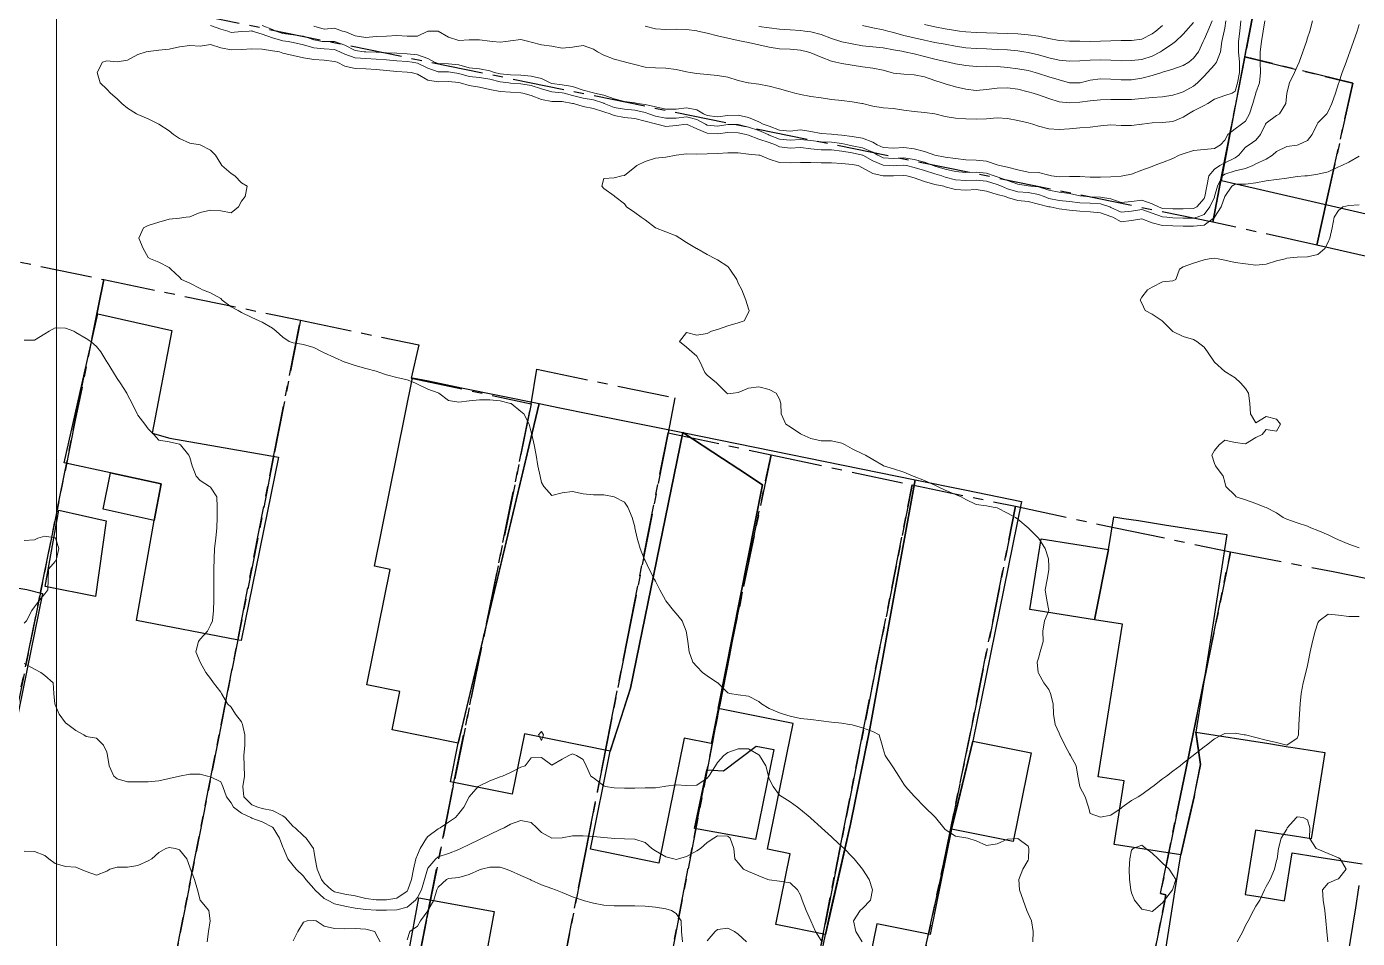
# Model space of a CAD drawing. Header units: centimetres. Extents: x 0 to 642158, y -847 to 649707.
# Drawn here: x 616965.4 to 617029.7, y 621617.9 to 621662 of the extents above; entities that cross this region are included whole.
import ezdxf

# ---------------------------------------------------------------- set-up
doc = ezdxf.new("R2010")
doc.units = ezdxf.units.CM
doc.header["$MEASUREMENT"] = 0
doc.linetypes.add('CENTERX2', pattern=[4, 2.5, -0.5, 0.5, -0.5])
doc.layers.add('MEV_grille', color=254, linetype='Continuous', lineweight=9)
doc.layers.add('WAL_topographie 0.5', color=253, linetype='Continuous', lineweight=20)
doc.layers.add('SPW_batiments', color=7, linetype='Continuous')
doc.layers.add('SPW_parcellaire cadastral', color=7, linetype='CENTERX2', lineweight=25, true_color=0xff0542)

# ---------------------------------------------------------------- blocks, each defined once
blk = doc.blocks.new('*U112')
at = {"layer": 'MEV_grille', "transparency": 33554687}
blk.add_lwpolyline([(0, 1825.476), (0, -1825.476)], dxfattribs=at)
blk = doc.blocks.new('*U113')
at = {"layer": 'MEV_grille', "color": 0, "linetype": 'ByBlock', "lineweight": -2, "transparency": 16777216}
blk.add_blockref('*U112', (1600, 0), dxfattribs=at)

msp = doc.modelspace()

# ---------------------------------------------------------------- linework, layer by layer
at = {"layer": 'SPW_batiments'}
for points in [[(617051.729, 621664.291), (617050.746, 621660.341), (617058.925, 621658.649), (617058.933, 621658.465), (617058.932, 621658.277), (617058.897, 621654.809), (617054.279, 621655.776), (617049.746, 621656.724), (617048.064, 621648.058), (617044.863, 621651.124), (617043.497, 621651.541), (617043.18, 621649.891), (617023.78, 621654.355), (617023.097, 621654.521), (617023.779, 621658.12), (617026.411, 621671.888)], [(616972.381, 621647.282), (616971.432, 621642.315), (616972.29, 621642.082), (616977.532, 621641.166), (616975.733, 621632.3), (616975.518, 621632.341), (616970.675, 621633.274), (616971.54, 621638.101), (616971.875, 621639.88), (616969.416, 621640.405), (616967.182, 621640.882), (616968.814, 621648.082), (616972.381, 621647.282)], [(616982.932, 621635.737), (616982.172, 621635.892), (616984.02, 621644.997), (616984.781, 621644.843), (616986.383, 621644.518), (616990.132, 621643.757), (616988.12, 621635.308), (616987.979, 621634.713), (616986.661, 621629.178), (616986.223, 621627.339), (616983.028, 621627.987), (616983.404, 621629.839), (616981.801, 621630.165), (616982.932, 621635.737)], [(616993.569, 621626.956), (616989.425, 621627.797), (616988.831, 621624.872), (616985.845, 621625.478), (616986.223, 621627.339), (616986.475, 621628.396), (616990.132, 621643.757), (616991.138, 621643.552), (616992.564, 621643.263), (616997.065, 621642.349), (616994.544, 621629.997), (616993.569, 621626.956)], [(617000.927, 621639.824), (616998.782, 621629.024), (616998.437, 621627.321), (616997.143, 621627.584), (616995.918, 621621.548), (616992.608, 621622.22), (616993.569, 621626.956), (616993.852, 621627.839), (616993.976, 621628.227), (616994.544, 621629.997), (616997.065, 621642.349), (616998.982, 621641.096), (616999.78, 621640.574), (617000.927, 621639.824)], [(617000.927, 621639.824), (616999.78, 621640.574), (616998.982, 621641.096), (616997.065, 621642.349), (617008.294, 621640.07), (617006.112, 621628.042), (617006.013, 621627.557), (617005.168, 621623.428), (617004.73, 621621.5), (617003.958, 621618.101), (617001.564, 621618.587), (617002.257, 621622.002), (617001.167, 621622.224), (617002.399, 621628.29), (616998.782, 621629.024), (617000.927, 621639.824)], [(616971.875, 621639.88), (616971.54, 621638.101), (616969.065, 621638.649), (616969.416, 621640.405), (616971.875, 621639.88)], [(617010.37, 621624.492), (617010.055, 621623.194), (617009.02, 621618.094), (617006.44, 621618.618), (617005.589, 621614.424), (617003.306, 621614.887), (617003.958, 621618.101), (617004.18, 621619.077), (617005.168, 621623.428), (617006.112, 621628.042), (617008.294, 621640.07), (617010.695, 621639.583), (617013.438, 621639.026), (617011.086, 621627.439), (617010.37, 621624.492)], [(616969.215, 621638.082), (616968.7, 621634.432), (616966.266, 621634.915), (616966.932, 621638.599), (616969.215, 621638.082)], [(617021.126, 621621.948), (617017.916, 621622.453), (617018.399, 621625.521), (617017.144, 621625.719), (617018.305, 621633.096), (617016.964, 621633.307), (617017.64, 621636.695), (617017.89, 621638.283), (617018.382, 621638.205), (617019.092, 621638.094), (617020.347, 621637.896), (617023.359, 621637.422), (617022.573, 621632.424), (617021.857, 621627.875), (617021.918, 621627.435), (617022.073, 621626.315), (617021.814, 621624.984), (617021.768, 621624.745), (617021.126, 621621.948)], [(617013.841, 621633.799), (617014.377, 621637.209), (617017.64, 621636.695), (617016.964, 621633.307), (617013.841, 621633.799)], [(616965.383, 621634.765), (616966.133, 621634.582), (616964.617, 621627.132), (616961.417, 621627.631), (616962.733, 621633.931), (616964.233, 621633.765), (616964.416, 621634.931), (616965.383, 621634.765)], [(617011.086, 621627.439), (617013.902, 621626.868), (617013.034, 621622.589), (617010.055, 621623.194), (617011.086, 621627.439)], [(617020.325, 621616.866), (617020.906, 621620.556), (617021.126, 621621.948), (617021.335, 621622.859), (617021.516, 621623.648), (617021.768, 621624.745), (617022.073, 621626.315), (617021.857, 621627.875), (617025.387, 621627.319), (617026.316, 621627.173), (617026.443, 621627.153), (617027.286, 621627.02), (617028.089, 621626.894), (617027.432, 621622.716), (617026.629, 621622.843), (617025.658, 621622.996), (617024.73, 621623.142), (617024.604, 621622.344), (617024.24, 621620.031), (617025.168, 621619.885), (617026.139, 621619.732), (617026.503, 621622.045), (617027.306, 621621.919), (617027.704, 621621.856), (617029.898, 621621.511)], [(617001.466, 621627.036), (617000.584, 621622.686), (616997.636, 621623.218), (616998.228, 621626.054), (616999.034, 621626.003), (617000.616, 621627.203), (617001.466, 621627.036)], [(617029.733, 621620.466), (617029.545, 621619.267), (617029.534, 621619.198)], [(616984.316, 621619.874), (616987.957, 621619.202), (616986.958, 621613.791), (616983.317, 621614.463), (616984.316, 621619.874)], [(617029.534, 621619.198), (617029.205, 621617.108)]]:
    msp.add_lwpolyline(points, dxfattribs=at)
at = {"layer": 'SPW_parcellaire cadastral'}
for points in [[(617026.55, 621695.517), (617027.04, 621693.245), (617027.56, 621690.821), (617028.977, 621680.686), (617026.486, 621672.168), (617025.539, 621667.29), (617024.22, 621660.497), (617023.1, 621654.723), (617022.671, 621652.516), (616942.551, 621668.867), (616865.054, 621684.753), (616865.536, 621687.229), (616848.273, 621706.653), (616845.324, 621709.799), (616838.782, 621716.903), (616836.133, 621714.753), (616828.226, 621727.97), (616809.227, 621732.234)], [(617027.697, 621651.409), (617028.185, 621653.598), (617029.444, 621659.24), (617024.22, 621660.497), (617025.539, 621667.29), (617026.486, 621672.168), (617033.189, 621673.081), (617034.638, 621665.544), (617036.55, 621665.892), (617036.584, 621663.16), (617034.377, 621652.206), (617033.931, 621649.991), (617027.697, 621651.409)], [(617027.697, 621651.409), (617022.671, 621652.516), (617023.1, 621654.723), (617024.22, 621660.497), (617029.444, 621659.24), (617028.185, 621653.598), (617027.697, 621651.409)], [(616948.521, 621601.61), (616953.44, 621627.153), (616955.082, 621635.682), (616957.979, 621650.726), (616958.225, 621652.006), (616969.099, 621649.744), (616968.84, 621648.466), (616967.723, 621642.945), (616966.039, 621634.62), (616964.52, 621627.116), (616958.93, 621599.489), (616948.521, 621601.61)], [(616941.396, 621603.054), (616942.547, 621602.821), (616941.59, 621598.423), (616959.915, 621594.697), (616960.872, 621599.094), (616958.93, 621599.489), (616964.52, 621627.116), (616966.039, 621634.62), (616967.723, 621642.945), (616968.84, 621648.466), (616969.099, 621649.744), (616978.598, 621647.774), (616977.304, 621641.176), (616974.814, 621628.477), (616961.682, 621561.505), (616934.855, 621567.822), (616941.396, 621603.054)], [(616965.501, 621523.284), (616957.161, 621536.964), (616961.682, 621561.505), (616974.814, 621628.477), (616977.304, 621641.176), (616978.598, 621647.774), (616984.319, 621646.588), (616983.954, 621644.979), (616989.751, 621643.744), (616985.983, 621625.275), (616984.688, 621618.807), (616983.473, 621612.675), (616965.501, 621523.284)], [(616971.233, 621514.366), (616965.501, 621523.284), (616983.473, 621612.675), (616984.688, 621618.807), (616985.983, 621625.275), (616989.751, 621643.744), (616990.013, 621645.407), (616996.692, 621644.023), (616996.359, 621642.335), (616994.418, 621632.486), (616993.417, 621627.411), (616992.364, 621622.065), (616971.233, 621514.366)], [(616975.304, 621510.352), (616974.374, 621509.591), (616971.233, 621514.366), (616992.364, 621622.065), (616993.417, 621627.411), (616994.418, 621632.486), (616996.359, 621642.335), (617001.334, 621641.276), (616999.443, 621632.184), (616999.321, 621631.576), (616990.02, 621583.505), (616975.304, 621510.352)], [(617001.334, 621641.276), (617008.157, 621639.821), (617006.385, 621630.913), (617005.61, 621627.018), (617005.452, 621626.221), (617004.655, 621622.216), (617004.424, 621621.056), (616996.893, 621582.081), (616990.02, 621583.505), (616999.321, 621631.576), (616999.443, 621632.184), (617001.334, 621641.276)], [(617013.151, 621638.787), (617011.26, 621629.304), (617009.661, 621621.488), (617008.721, 621617.083), (617003.411, 621588.822), (616989.386, 621518.755), (616983.527, 621516.007), (616996.893, 621582.081), (617004.424, 621621.056), (617004.655, 621622.216), (617005.452, 621626.221), (617005.61, 621627.018), (617006.385, 621630.913), (617008.157, 621639.821), (617013.151, 621638.787)], [(617013.151, 621638.787), (617017.886, 621637.767), (617023.529, 621636.589), (617021.82, 621628.253), (617021.741, 621627.867), (617021.368, 621626.049), (617021.113, 621624.813), (617020.906, 621623.797), (617020.145, 621620.081), (617020.409, 621620.015), (617020.334, 621619.637), (617014.017, 621587.777), (617003.411, 621588.822), (617008.721, 621617.083), (617009.661, 621621.488), (617011.26, 621629.304), (617013.151, 621638.787)], [(616989.386, 621518.755), (617003.411, 621588.822), (617014.017, 621587.777), (617020.334, 621619.637), (617020.409, 621620.015), (617020.145, 621620.081), (617020.906, 621623.797), (617021.113, 621624.813), (617021.368, 621626.049), (617021.741, 621627.867), (617021.82, 621628.253), (617023.529, 621636.589), (617028.482, 621635.639), (617073.532, 621626.364), (617068.777, 621589.714), (617061.65, 621561.203), (617059.513, 621541.743), (617051.624, 621539.157), (616989.386, 621518.755)]]:
    msp.add_lwpolyline(points, dxfattribs=at)
at = {"layer": 'WAL_topographie 0.5'}
for points in [[(617029.75, 621662.071), (617029.648, 621661.75), (617029.477, 621661.25), (617029.295, 621660.75), (617029.25, 621660.625), (617029.114, 621660.25), (617028.932, 621659.75), (617028.761, 621659.25), (617028.75, 621659.214), (617028.602, 621658.75), (617028.428, 621658.25), (617028.25, 621657.858), (617028.179, 621657.75), (617027.75, 621657.31), (617027.713, 621657.25), (617027.473, 621656.75), (617027.25, 621656.465), (617026.791, 621656.25), (617026.75, 621656.238), (617026.25, 621656.168), (617025.75, 621655.931), (617025.554, 621655.75), (617025.25, 621655.559), (617024.75, 621655.33), (617024.615, 621655.25), (617024.25, 621655.105), (617023.75, 621654.995), (617023.25, 621654.834), (617023.145, 621654.75), (617022.907, 621654.25), (617022.763, 621653.75), (617022.75, 621653.725), (617022.528, 621653.25), (617022.25, 621652.886), (617021.922, 621652.75), (617021.75, 621652.703), (617021.25, 621652.715), (617020.75, 621652.724), (617020.457, 621652.75), (617020.25, 621652.77), (617019.75, 621652.943), (617019.25, 621653.125), (617018.75, 621653.051), (617018.25, 621653.001), (617017.75, 621653.227), (617017.696, 621653.25), (617017.25, 621653.396), (617016.75, 621653.426), (617016.25, 621653.457), (617015.75, 621653.518), (617015.25, 621653.562), (617014.75, 621653.652), (617014.521, 621653.75), (617014.25, 621653.856), (617013.75, 621653.942), (617013.25, 621653.989), (617012.75, 621654.125), (617012.469, 621654.25), (617012.25, 621654.341), (617011.75, 621654.498), (617011.25, 621654.55), (617010.75, 621654.524), (617010.25, 621654.555), (617009.75, 621654.688), (617009.589, 621654.75), (617009.25, 621654.857), (617008.75, 621655.011), (617008.25, 621655.16), (617007.878, 621655.25), (617007.75, 621655.275), (617007.382, 621655.25), (617007.25, 621655.238), (617007.037, 621655.25), (617006.75, 621655.262), (617006.25, 621655.475), (617005.765, 621655.75), (617005.75, 621655.757), (617005.25, 621655.865), (617004.75, 621655.943), (617004.25, 621656.003), (617003.75, 621656.013), (617003.25, 621656.065), (617002.75, 621656.122), (617002.25, 621656.085), (617001.75, 621656.156), (617001.556, 621656.25), (617001.25, 621656.359), (617000.75, 621656.534), (617000.25, 621656.715), (617000.139, 621656.75), (616999.75, 621656.833), (616999.25, 621656.848), (616998.75, 621656.79), (616998.25, 621656.82), (616997.75, 621657.03), (616997.25, 621657.246), (616996.75, 621657.184), (616996.25, 621657.143), (616995.823, 621657.25), (616995.75, 621657.262), (616995.25, 621657.397), (616994.75, 621657.523), (616994.25, 621657.577), (616993.75, 621657.662), (616993.568, 621657.75), (616993.25, 621657.849), (616992.75, 621658.012), (616992.25, 621658.098), (616991.785, 621658.25), (616991.75, 621658.257), (616991.25, 621658.345), (616990.75, 621658.351), (616990.25, 621658.439), (616989.75, 621658.64), (616989.34, 621658.75), (616989.25, 621658.762), (616988.75, 621658.794), (616988.25, 621658.833), (616987.75, 621658.926), (616987.25, 621659.042), (616986.75, 621659.116), (616986.308, 621659.25), (616986.25, 621659.259), (616985.75, 621659.307), (616985.25, 621659.299), (616984.75, 621659.385), (616984.25, 621659.661), (616983.94, 621659.75), (616983.75, 621659.771), (616983.25, 621659.794), (616982.75, 621659.839), (616982.25, 621659.892), (616981.75, 621659.922), (616981.25, 621659.941), (616980.75, 621660.054), (616980.366, 621660.25), (616980.25, 621660.282), (616979.75, 621660.336), (616979.25, 621660.368), (616978.75, 621660.451), (616978.25, 621660.574), (616977.75, 621660.688), (616977.592, 621660.75), (616977.25, 621660.792), (616976.75, 621660.87), (616976.25, 621660.895), (616975.75, 621660.856), (616975.25, 621660.839), (616974.75, 621660.935), (616974.25, 621661.101), (616973.75, 621661.016), (616973.25, 621661.06), (616972.75, 621660.988), (616972.25, 621660.875), (616971.75, 621660.83), (616971.25, 621660.77), (616971.139, 621660.75), (616970.75, 621660.615), (616970.25, 621660.341), (616969.75, 621660.267), (616969.25, 621660.318), (616969.041, 621660.25), (616968.776, 621659.75), (616968.917, 621659.25), (616969.25, 621658.946), (616969.43, 621658.75), (616969.75, 621658.474), (616969.974, 621658.25), (616970.25, 621658.022), (616970.682, 621657.75), (616970.75, 621657.72), (616971.25, 621657.505), (616971.75, 621657.25), (616971.75, 621657.25), (616972.25, 621656.927), (616972.47, 621656.75), (616972.75, 621656.566), (616973.25, 621656.34), (616973.75, 621656.25), (616973.75, 621656.25), (616974.25, 621656), (616974.492, 621655.75), (616974.75, 621655.329), (616974.794, 621655.25), (616975.25, 621654.872), (616975.422, 621654.75), (616975.75, 621654.411), (616976.031, 621654.25), (616975.932, 621653.75), (616975.75, 621653.528), (616975.603, 621653.25), (616975.25, 621652.964), (616974.75, 621653.066), (616974.25, 621653.092), (616973.75, 621652.984), (616973.25, 621652.781), (616973.083, 621652.75), (616972.75, 621652.709), (616972.25, 621652.657), (616971.75, 621652.517), (616971.25, 621652.353), (616971.015, 621652.25), (616970.792, 621651.75), (616971.009, 621651.25), (616971.25, 621650.813), (616971.35, 621650.75), (616971.75, 621650.59), (616972.25, 621650.333), (616972.338, 621650.25), (616972.75, 621649.861), (616972.85, 621649.75), (616973.25, 621649.564), (616973.75, 621649.313), (616973.875, 621649.25), (616974.25, 621649.109), (616974.75, 621648.821), (616974.823, 621648.75), (616975.25, 621648.42), (616975.596, 621648.25), (616975.75, 621648.155), (616976.25, 621647.909), (616976.6, 621647.75), (616976.75, 621647.685), (616977.25, 621647.401), (616977.428, 621647.25), (616977.75, 621646.954), (616978.062, 621646.75), (616978.25, 621646.679), (616978.75, 621646.609), (616979.25, 621646.464), (616979.652, 621646.25), (616979.75, 621646.203), (616980.25, 621645.979), (616980.75, 621645.757), (616980.765, 621645.75), (616981.25, 621645.593), (616981.75, 621645.453), (616982.25, 621645.312), (616982.431, 621645.25), (616982.75, 621645.145), (616983.25, 621645.007), (616983.75, 621644.89), (616984.132, 621644.75), (616984.25, 621644.688), (616984.75, 621644.442), (616985.25, 621644.264), (616985.292, 621644.25), (616985.75, 621643.895), (616986.25, 621643.818), (616986.75, 621643.887), (616987.25, 621643.933), (616987.75, 621643.932), (616988.25, 621643.884), (616988.75, 621643.761), (616988.773, 621643.75), (616989.25, 621643.361), (616989.386, 621643.25), (616989.643, 621642.75), (616989.75, 621642.375), (616989.783, 621642.25), (616989.893, 621641.75), (616989.981, 621641.25), (616990.071, 621640.75), (616990.175, 621640.25), (616990.25, 621639.938), (616990.35, 621639.75), (616990.75, 621639.306), (616991.25, 621639.442), (616991.75, 621639.5), (616992.25, 621639.393), (616992.75, 621639.345), (616993.25, 621639.337), (616993.75, 621639.25), (616993.75, 621639.25), (616994.25, 621638.988), (616994.417, 621638.75), (616994.625, 621638.25), (616994.75, 621637.8), (616994.76, 621637.75), (616994.865, 621637.25), (616995.006, 621636.75), (616995.21, 621636.25), (616995.25, 621636.167), (616995.453, 621635.75), (616995.707, 621635.25), (616995.75, 621635.167), (616995.958, 621634.75), (616996.235, 621634.25), (616996.25, 621634.222), (616996.619, 621633.75), (616996.75, 621633.607), (616997.038, 621633.25), (616997.235, 621632.75), (616997.25, 621632.667), (616997.31, 621632.25), (616997.378, 621631.75), (616997.55, 621631.25), (616997.75, 621631.041), (616998.028, 621630.75), (616998.25, 621630.589), (616998.75, 621630.258), (616998.764, 621630.25), (616999.25, 621629.777), (616999.341, 621629.75), (616999.75, 621629.674), (617000.25, 621629.62), (617000.75, 621629.355), (617000.876, 621629.25), (617001.25, 621629.016), (617001.75, 621628.81), (617001.934, 621628.75), (617002.25, 621628.646), (617002.75, 621628.53), (617003.25, 621628.479), (617003.75, 621628.421), (617004.25, 621628.364), (617004.75, 621628.304), (617005.125, 621628.25), (617005.25, 621628.224), (617005.75, 621628.091), (617006.25, 621627.905), (617006.564, 621627.75), (617006.702, 621627.25), (617006.75, 621627.068), (617006.845, 621626.75), (617007.182, 621626.25), (617007.25, 621626.15), (617007.5, 621625.75), (617007.75, 621625.365), (617007.829, 621625.25), (617008.25, 621624.779), (617008.274, 621624.75), (617008.75, 621624.263), (617008.761, 621624.25), (617009.25, 621623.781), (617009.278, 621623.75), (617009.688, 621623.25), (617009.75, 621623.179), (617010.25, 621622.845), (617010.75, 621622.768), (617010.837, 621622.75), (617011.25, 621622.618), (617011.75, 621622.406), (617012.25, 621622.483), (617012.75, 621622.706), (617013.25, 621622.73), (617013.75, 621622.368), (617013.794, 621622.25), (617013.764, 621621.75), (617013.75, 621621.696), (617013.5, 621621.25), (617013.308, 621620.75), (617013.338, 621620.25), (617013.513, 621619.75), (617013.698, 621619.25), (617013.75, 621619.119), (617013.92, 621618.75), (617014, 621618.25), (617013.987, 621617.75)], [(617027.499, 621662.25), (617027.36, 621661.75), (617027.25, 621661.417), (617027.196, 621661.25), (617027.023, 621660.75), (617026.839, 621660.25), (617026.75, 621660.035), (617026.621, 621659.75), (617026.379, 621659.25), (617026.25, 621658.75), (617026.25, 621658.75), (617026.201, 621658.25), (617025.898, 621657.75), (617025.75, 621657.669), (617025.25, 621657.3), (617025.224, 621657.25), (617024.971, 621656.75), (617024.75, 621656.482), (617024.428, 621656.25), (617024.25, 621656.133), (617023.926, 621655.75), (617023.75, 621655.629), (617023.25, 621655.376), (617023.013, 621655.25), (617022.75, 621655.07), (617022.481, 621654.75), (617022.394, 621654.25), (617022.292, 621653.75), (617022.25, 621653.655), (617021.902, 621653.25), (617021.75, 621653.171), (617021.25, 621653.159), (617020.75, 621653.155), (617020.25, 621653.182), (617020.044, 621653.25), (617019.75, 621653.405), (617019.25, 621653.575), (617018.75, 621653.513), (617018.25, 621653.46), (617017.75, 621653.636), (617017.25, 621653.725), (617016.75, 621653.738), (617016.587, 621653.75), (617016.25, 621653.795), (617015.75, 621653.906), (617015.25, 621653.96), (617014.75, 621654.065), (617014.25, 621654.217), (617013.884, 621654.25), (617013.75, 621654.268), (617013.25, 621654.346), (617012.75, 621654.527), (617012.25, 621654.708), (617012.114, 621654.75), (617011.75, 621654.885), (617011.25, 621654.936), (617010.75, 621654.909), (617010.25, 621654.96), (617009.75, 621655.084), (617009.25, 621655.224), (617009.171, 621655.25), (617008.75, 621655.407), (617008.25, 621655.545), (617007.75, 621655.63), (617007.25, 621655.592), (617006.75, 621655.619), (617006.488, 621655.75), (617006.25, 621655.891), (617005.75, 621656.11), (617005.25, 621656.211), (617005.045, 621656.25), (617004.75, 621656.315), (617004.25, 621656.386), (617003.75, 621656.4), (617003.25, 621656.461), (617002.75, 621656.518), (617002.25, 621656.479), (617001.75, 621656.528), (617001.25, 621656.724), (617001.191, 621656.75), (617000.75, 621656.943), (617000.25, 621657.105), (616999.75, 621657.236), (616999.25, 621657.239), (616998.75, 621657.15), (616998.25, 621657.205), (616998.166, 621657.25), (616997.75, 621657.48), (616997.25, 621657.599), (616996.75, 621657.547), (616996.25, 621657.535), (616995.75, 621657.64), (616995.431, 621657.75), (616995.25, 621657.813), (616994.75, 621657.931), (616994.25, 621657.972), (616993.75, 621658.051), (616993.272, 621658.25), (616993.25, 621658.26), (616992.75, 621658.426), (616992.25, 621658.501), (616991.75, 621658.644), (616991.341, 621658.75), (616991.25, 621658.773), (616990.75, 621658.809), (616990.25, 621658.966), (616989.75, 621659.127), (616989.25, 621659.201), (616988.75, 621659.238), (616988.66, 621659.25), (616988.25, 621659.299), (616987.75, 621659.419), (616987.25, 621659.507), (616986.75, 621659.56), (616986.25, 621659.697), (616985.946, 621659.75), (616985.75, 621659.78), (616985.25, 621659.777), (616984.75, 621659.955), (616984.25, 621660.203), (616983.997, 621660.25), (616983.75, 621660.284), (616983.25, 621660.319), (616982.75, 621660.352), (616982.25, 621660.395), (616981.75, 621660.417), (616981.25, 621660.452), (616980.75, 621660.627), (616980.501, 621660.75), (616980.25, 621660.855), (616979.75, 621660.888), (616979.25, 621660.934), (616978.75, 621661.085), (616978.25, 621661.205), (616978.005, 621661.25), (616977.75, 621661.283), (616977.25, 621661.423), (616976.75, 621661.597), (616976.265, 621661.75), (616976.25, 621661.754), (616976.125, 621661.75), (616975.75, 621661.732), (616975.25, 621661.683), (616975.084, 621661.75), (616974.75, 621661.844), (616974.25, 621662.025)], [(617025.185, 621662.25), (617025.112, 621661.75), (617025.021, 621661.25), (617024.968, 621660.75), (617024.965, 621660.25), (617024.98, 621659.75), (617024.935, 621659.25), (617024.75, 621658.758), (617024.748, 621658.75), (617024.606, 621658.25), (617024.444, 621657.75), (617024.25, 621657.397), (617024.066, 621657.25), (617023.75, 621657.03), (617023.406, 621656.75), (617023.25, 621656.474), (617023.042, 621656.25), (617022.75, 621656.074), (617022.25, 621656.02), (617021.75, 621655.979), (617021.25, 621655.821), (617021.043, 621655.75), (617020.75, 621655.587), (617020.25, 621655.396), (617019.847, 621655.25), (617019.75, 621655.212), (617019.25, 621655.025), (617018.75, 621654.83), (617018.327, 621654.75), (617018.25, 621654.735), (617017.75, 621654.703), (617017.25, 621654.698), (617016.75, 621654.693), (617016.25, 621654.718), (617015.75, 621654.73), (617015.25, 621654.708), (617014.889, 621654.75), (617014.75, 621654.779), (617014.25, 621654.914), (617013.75, 621654.928), (617013.25, 621655.039), (617012.75, 621655.176), (617012.366, 621655.25), (617012.25, 621655.291), (617011.75, 621655.458), (617011.25, 621655.512), (617010.75, 621655.52), (617010.25, 621655.588), (617009.75, 621655.663), (617009.25, 621655.749), (617009.243, 621655.75), (617008.75, 621655.927), (617008.25, 621656.062), (617007.75, 621656.129), (617007.25, 621656.093), (617006.75, 621656.124), (617006.458, 621656.25), (617006.25, 621656.38), (617005.75, 621656.573), (617005.25, 621656.648), (617004.75, 621656.715), (617004.372, 621656.75), (617004.25, 621656.774), (617003.75, 621656.801), (617003.25, 621656.898), (617002.75, 621656.976), (617002.25, 621656.919), (617001.75, 621656.967), (617001.25, 621657.153), (617000.961, 621657.25), (617000.75, 621657.364), (617000.25, 621657.569), (616999.75, 621657.678), (616999.25, 621657.675), (616998.75, 621657.6), (616998.25, 621657.665), (616998.07, 621657.75), (616997.75, 621657.949), (616997.25, 621658.033), (616996.75, 621657.968), (616996.25, 621657.971), (616995.75, 621658.087), (616995.25, 621658.197), (616994.883, 621658.25), (616994.75, 621658.285), (616994.25, 621658.347), (616993.75, 621658.477), (616993.25, 621658.656), (616992.8, 621658.75), (616992.75, 621658.768), (616992.25, 621658.894), (616991.75, 621659.067), (616991.25, 621659.154), (616990.75, 621659.221), (616990.665, 621659.25), (616990.25, 621659.45), (616989.75, 621659.574), (616989.25, 621659.622), (616988.75, 621659.641), (616988.25, 621659.689), (616987.977, 621659.75), (616987.75, 621659.828), (616987.25, 621659.918), (616986.75, 621659.976), (616986.25, 621660.114), (616985.75, 621660.173), (616985.25, 621660.178), (616985.07, 621660.25), (616984.75, 621660.419), (616984.25, 621660.596), (616983.75, 621660.651), (616983.25, 621660.687), (616982.75, 621660.702), (616982.25, 621660.729), (616981.75, 621660.743), (616981.68, 621660.75), (616981.25, 621660.818), (616980.75, 621661.061), (616980.25, 621661.24), (616979.75, 621661.239), (616979.656, 621661.25), (616979.25, 621661.321), (616978.75, 621661.506), (616978.25, 621661.571), (616977.75, 621661.634), (616977.416, 621661.75), (616977.25, 621661.828), (616976.75, 621662.023)], [(617024.028, 621662.25), (617023.983, 621661.75), (617023.914, 621661.25), (617023.914, 621660.75), (617023.96, 621660.25), (617023.959, 621659.75), (617023.871, 621659.25), (617023.75, 621658.843), (617023.603, 621658.75), (617023.25, 621658.631), (617022.75, 621658.462), (617022.43, 621658.25), (617022.25, 621658.148), (617021.75, 621657.89), (617021.499, 621657.75), (617021.25, 621657.594), (617020.75, 621657.384), (617020.25, 621657.326), (617019.75, 621657.308), (617019.263, 621657.25), (617019.25, 621657.248), (617018.75, 621657.182), (617018.25, 621657.187), (617017.75, 621657.214), (617017.25, 621657.175), (617016.75, 621657.109), (617016.25, 621657.072), (617015.75, 621657.03), (617015.25, 621656.99), (617014.75, 621657.022), (617014.25, 621657.161), (617013.986, 621657.25), (617013.75, 621657.32), (617013.25, 621657.435), (617012.75, 621657.529), (617012.25, 621657.553), (617011.75, 621657.509), (617011.25, 621657.489), (617010.75, 621657.511), (617010.25, 621657.541), (617009.75, 621657.624), (617009.25, 621657.75), (617009.25, 621657.75), (617008.75, 621657.821), (617008.25, 621657.862), (617007.75, 621657.926), (617007.25, 621658.005), (617006.75, 621658.048), (617006.25, 621658.121), (617005.75, 621658.243), (617005.715, 621658.25), (617005.25, 621658.331), (617004.75, 621658.392), (617004.25, 621658.449), (617003.75, 621658.516), (617003.25, 621658.589), (617002.75, 621658.685), (617002.484, 621658.75), (617002.25, 621658.812), (617001.75, 621658.952), (617001.25, 621659.083), (617000.75, 621659.186), (617000.25, 621659.245), (617000.23, 621659.25), (616999.75, 621659.365), (616999.25, 621659.514), (616998.75, 621659.6), (616998.25, 621659.643), (616997.75, 621659.692), (616997.432, 621659.75), (616997.25, 621659.783), (616996.75, 621659.892), (616996.25, 621659.959), (616995.75, 621659.977), (616995.25, 621660.013), (616994.75, 621660.127), (616994.302, 621660.25), (616994.25, 621660.267), (616993.75, 621660.393), (616993.25, 621660.579), (616992.95, 621660.75), (616992.75, 621660.875), (616992.25, 621661.053), (616991.75, 621660.968), (616991.25, 621660.931), (616990.75, 621661.016), (616990.25, 621661.083), (616989.75, 621661.21), (616989.625, 621661.25), (616989.25, 621661.344), (616988.75, 621661.28), (616988.523, 621661.25), (616988.25, 621661.209), (616987.875, 621661.25), (616987.75, 621661.262), (616987.25, 621661.326), (616986.75, 621661.32), (616986.25, 621661.292), (616985.75, 621661.454), (616985.25, 621661.75), (616984.75, 621661.75), (616984.25, 621661.495), (616983.75, 621661.497), (616983.25, 621661.533), (616982.75, 621661.5), (616982.25, 621661.486), (616981.75, 621661.436), (616981.25, 621661.516), (616980.75, 621661.731), (616980.636, 621661.75), (616980.25, 621661.888), (616979.75, 621661.834), (616979.25, 621661.982)], [(617023.309, 621662.25), (617023.25, 621661.883), (617023.226, 621661.75), (617023.118, 621661.25), (617023.042, 621660.75), (617022.859, 621660.25), (617022.75, 621660.118), (617022.42, 621659.75), (617022.25, 621659.573), (617021.935, 621659.25), (617021.75, 621659.093), (617021.25, 621658.817), (617021.046, 621658.75), (617020.75, 621658.65), (617020.25, 621658.579), (617019.75, 621658.538), (617019.25, 621658.484), (617018.75, 621658.447), (617018.25, 621658.441), (617017.75, 621658.441), (617017.25, 621658.433), (617016.75, 621658.385), (617016.25, 621658.308), (617015.75, 621658.279), (617015.25, 621658.336), (617014.75, 621658.484), (617014.25, 621658.668), (617014, 621658.75), (617013.75, 621658.819), (617013.25, 621658.936), (617012.75, 621658.999), (617012.25, 621658.989), (617011.75, 621658.919), (617011.25, 621658.876), (617010.75, 621658.937), (617010.25, 621659.058), (617009.75, 621659.195), (617009.6, 621659.25), (617009.25, 621659.361), (617008.75, 621659.531), (617008.25, 621659.63), (617007.75, 621659.659), (617007.25, 621659.72), (617007.14, 621659.75), (617006.75, 621659.854), (617006.25, 621659.955), (617005.75, 621660.016), (617005.25, 621660.094), (617004.75, 621660.178), (617004.461, 621660.25), (617004.25, 621660.3), (617003.75, 621660.487), (617003.25, 621660.701), (617003.095, 621660.75), (617002.75, 621660.828), (617002.25, 621660.872), (617001.75, 621660.894), (617001.25, 621660.971), (617000.75, 621661.082), (617000.25, 621661.191), (616999.994, 621661.25), (616999.75, 621661.297), (616999.25, 621661.399), (616998.75, 621661.523), (616998.25, 621661.645), (616997.804, 621661.75), (616997.75, 621661.76), (616997.25, 621661.833), (616996.75, 621661.842), (616996.25, 621661.819), (616995.75, 621661.861), (616995.25, 621661.993)], [(617022.646, 621662.25), (617022.43, 621661.75), (617022.25, 621661.335), (617022.202, 621661.25), (617021.982, 621660.75), (617021.75, 621660.442), (617021.511, 621660.25), (617021.25, 621660.079), (617020.75, 621659.903), (617020.25, 621659.762), (617020.216, 621659.75), (617019.75, 621659.596), (617019.25, 621659.466), (617018.75, 621659.399), (617018.25, 621659.394), (617017.75, 621659.432), (617017.25, 621659.448), (617016.75, 621659.372), (617016.27, 621659.25), (617016.25, 621659.245), (617015.75, 621659.249), (617015.746, 621659.25), (617015.25, 621659.391), (617014.75, 621659.542), (617014.25, 621659.701), (617014.086, 621659.75), (617013.75, 621659.845), (617013.25, 621659.932), (617012.75, 621659.989), (617012.25, 621660.032), (617011.75, 621660.047), (617011.25, 621660.039), (617010.75, 621660.08), (617010.25, 621660.174), (617009.902, 621660.25), (617009.75, 621660.279), (617009.25, 621660.391), (617008.75, 621660.521), (617008.25, 621660.653), (617007.783, 621660.75), (617007.75, 621660.756), (617007.25, 621660.843), (617006.75, 621660.932), (617006.25, 621660.984), (617005.75, 621661.04), (617005.25, 621661.126), (617004.75, 621661.233), (617004.7, 621661.25), (617004.25, 621661.396), (617003.75, 621661.586), (617003.25, 621661.716), (617002.972, 621661.75), (617002.75, 621661.775), (617002.25, 621661.806), (617001.75, 621661.844), (617001.25, 621661.91), (617000.75, 621661.978)], [(617021.75, 621662.163), (617021.372, 621661.75), (617021.25, 621661.597), (617020.878, 621661.25), (617020.75, 621661.151), (617020.25, 621660.818), (617020.143, 621660.75), (617019.75, 621660.534), (617019.25, 621660.374), (617018.75, 621660.322), (617018.25, 621660.313), (617017.75, 621660.346), (617017.25, 621660.364), (617016.75, 621660.341), (617016.25, 621660.306), (617015.75, 621660.292), (617015.25, 621660.339), (617014.75, 621660.452), (617014.25, 621660.601), (617013.75, 621660.717), (617013.545, 621660.75), (617013.25, 621660.795), (617012.75, 621660.838), (617012.25, 621660.864), (617011.75, 621660.891), (617011.25, 621660.907), (617010.75, 621660.939), (617010.25, 621661.017), (617009.75, 621661.111), (617009.25, 621661.198), (617009.034, 621661.25), (617008.75, 621661.316), (617008.25, 621661.43), (617007.75, 621661.538), (617007.25, 621661.682), (617006.978, 621661.75), (617006.75, 621661.809), (617006.25, 621661.912), (617005.75, 621662.016)], [(617020.25, 621662.021), (617019.929, 621661.75), (617019.75, 621661.613), (617019.25, 621661.363), (617018.75, 621661.295), (617018.25, 621661.292), (617017.75, 621661.281), (617017.25, 621661.256), (617016.75, 621661.251), (617016.25, 621661.26), (617015.75, 621661.259), (617015.25, 621661.295), (617014.75, 621661.393), (617014.25, 621661.499), (617013.75, 621661.575), (617013.25, 621661.609), (617012.75, 621661.626), (617012.25, 621661.647), (617011.75, 621661.665), (617011.25, 621661.678), (617010.75, 621661.707), (617010.435, 621661.75), (617010.25, 621661.773), (617009.75, 621661.852), (617009.25, 621661.947), (617008.75, 621662.065)], [(617029.75, 621655.704), (617029.25, 621655.422), (617028.902, 621655.25), (617028.75, 621655.184), (617028.25, 621654.951), (617027.75, 621654.834), (617027.25, 621654.761), (617027.119, 621654.75), (617026.75, 621654.715), (617026.25, 621654.638), (617025.75, 621654.574), (617025.25, 621654.52), (617024.75, 621654.41), (617024.25, 621654.351), (617023.75, 621654.346), (617023.594, 621654.25), (617023.25, 621653.754), (617023.249, 621653.75), (617023.076, 621653.25), (617022.756, 621652.75), (617022.75, 621652.744), (617022.25, 621652.373), (617021.75, 621652.316), (617021.25, 621652.328), (617020.75, 621652.335), (617020.25, 621652.362), (617019.75, 621652.482), (617019.25, 621652.684), (617018.75, 621652.589), (617018.25, 621652.54), (617017.849, 621652.75), (617017.75, 621652.789), (617017.25, 621652.973), (617016.75, 621653.017), (617016.25, 621653.046), (617015.75, 621653.103), (617015.25, 621653.158), (617014.825, 621653.25), (617014.75, 621653.258), (617014.25, 621653.388), (617013.75, 621653.509), (617013.25, 621653.566), (617012.75, 621653.708), (617012.658, 621653.75), (617012.25, 621653.85), (617011.75, 621654.012), (617011.25, 621654.099), (617010.75, 621654.07), (617010.25, 621654.087), (617009.75, 621654.221), (617009.682, 621654.25), (617009.25, 621654.338), (617008.75, 621654.478), (617008.25, 621654.651), (617007.893, 621654.75), (617007.75, 621654.766), (617007.25, 621654.751), (617006.75, 621654.756), (617006.25, 621654.863), (617005.75, 621655.146), (617005.546, 621655.25), (617005.25, 621655.301), (617004.75, 621655.354), (617004.25, 621655.39), (617003.75, 621655.384), (617003.25, 621655.391), (617002.75, 621655.402), (617002.25, 621655.377), (617001.75, 621655.399), (617001.25, 621655.566), (617000.797, 621655.75), (617000.75, 621655.757), (617000.25, 621655.809), (616999.75, 621655.871), (616999.25, 621655.871), (616998.75, 621655.84), (616998.25, 621655.816), (616997.75, 621655.806), (616997.25, 621655.818), (616996.75, 621655.75), (616996.75, 621655.75), (616996.25, 621655.662), (616995.75, 621655.602), (616995.25, 621655.446), (616994.85, 621655.25), (616994.75, 621655.179), (616994.25, 621654.766), (616994.125, 621654.75), (616993.75, 621654.662), (616993.25, 621654.625), (616993.159, 621654.25), (616993.25, 621654.143), (616993.75, 621653.783), (616993.786, 621653.75), (616994.25, 621653.408), (616994.357, 621653.25), (616994.75, 621652.988), (616995.053, 621652.75), (616995.25, 621652.623), (616995.75, 621652.25), (616995.75, 621652.25), (616996.25, 621652.052), (616996.75, 621651.861), (616996.929, 621651.75), (616997.25, 621651.541), (616997.731, 621651.25), (616997.75, 621651.237), (616998.25, 621650.947), (616998.656, 621650.75), (616998.75, 621650.7), (616999.25, 621650.371), (616999.345, 621650.25), (616999.676, 621649.75), (616999.75, 621649.571), (616999.923, 621649.25), (617000.111, 621648.75), (617000.25, 621648.333), (617000.278, 621648.25), (617000.25, 621648.15), (617000.028, 621647.75), (616999.75, 621647.646), (616999.25, 621647.5), (616998.75, 621647.33), (616998.464, 621647.25), (616998.25, 621647.143), (616997.75, 621647.05), (616997.25, 621647.179), (616996.917, 621646.75), (616997.25, 621646.477), (616997.5, 621646.25), (616997.75, 621646.042), (616997.909, 621645.75), (616998.131, 621645.25), (616998.25, 621645.131), (616998.694, 621644.75), (616998.75, 621644.697), (616999.197, 621644.25), (616999.25, 621644.224), (616999.5, 621644.25), (616999.75, 621644.28), (617000.25, 621644.5), (617000.75, 621644.552), (617001.25, 621644.434), (617001.583, 621644.25), (617001.75, 621643.969), (617001.813, 621643.75), (617001.817, 621643.25), (617002.044, 621642.75), (617002.25, 621642.633), (617002.75, 621642.29), (617002.824, 621642.25), (617003.25, 621642.061), (617003.75, 621641.949), (617004.25, 621641.946), (617004.75, 621641.836), (617004.92, 621641.75), (617005.25, 621641.566), (617005.75, 621641.328), (617005.891, 621641.25), (617006.25, 621641.044), (617006.75, 621640.756), (617006.765, 621640.75), (617007.25, 621640.592), (617007.75, 621640.435), (617008.196, 621640.25), (617008.25, 621640.229), (617008.75, 621640.029), (617009.25, 621639.812), (617009.372, 621639.75), (617009.75, 621639.571), (617010.25, 621639.364), (617010.515, 621639.25), (617010.75, 621639.121), (617011.25, 621638.879), (617011.75, 621638.808), (617012.071, 621638.75), (617012.25, 621638.716), (617012.75, 621638.451), (617013.148, 621638.25), (617013.25, 621638.164), (617013.75, 621637.75), (617013.75, 621637.75), (617014.25, 621637.25), (617014.25, 621637.25), (617014.57, 621636.75), (617014.738, 621636.25), (617014.75, 621635.875), (617014.754, 621635.75), (617014.75, 621635.722), (617014.666, 621635.25), (617014.573, 621634.75), (617014.658, 621634.25), (617014.75, 621633.75), (617014.75, 621633.75), (617014.75, 621633.75), (617014.543, 621633.25), (617014.464, 621632.75), (617014.476, 621632.25), (617014.338, 621631.75), (617014.25, 621631.446), (617014.183, 621631.25), (617014.234, 621630.75), (617014.25, 621630.731), (617014.518, 621630.25), (617014.75, 621629.929), (617014.841, 621629.75), (617014.958, 621629.25), (617014.971, 621628.75), (617015.067, 621628.25), (617015.25, 621627.828), (617015.282, 621627.75), (617015.526, 621627.25), (617015.75, 621626.83), (617015.801, 621626.75), (617016.069, 621626.25), (617016.158, 621625.75), (617016.245, 621625.25), (617016.25, 621625.238), (617016.503, 621624.75), (617016.667, 621624.25), (617016.75, 621623.94), (617017.25, 621623.771), (617017.75, 621623.865), (617018.25, 621624.203), (617018.3, 621624.25), (617018.75, 621624.571), (617019.062, 621624.75), (617019.25, 621624.865), (617019.75, 621625.232), (617019.773, 621625.25), (617020.25, 621625.612), (617020.436, 621625.75), (617020.75, 621625.987), (617021.091, 621626.25), (617021.25, 621626.375), (617021.727, 621626.75), (617021.75, 621626.768), (617022.25, 621627.161), (617022.364, 621627.25), (617022.75, 621627.548), (617023.121, 621627.75), (617023.25, 621627.806), (617023.75, 621627.832), (617024.187, 621627.75), (617024.25, 621627.739), (617024.75, 621627.614), (617025.25, 621627.491), (617025.75, 621627.37), (617026.25, 621627.25), (617026.75, 621627.583), (617026.811, 621627.75), (617026.838, 621628.25), (617026.863, 621628.75), (617026.888, 621629.25), (617026.94, 621629.75), (617027.046, 621630.25), (617027.169, 621630.75), (617027.25, 621631.101), (617027.279, 621631.25), (617027.378, 621631.75), (617027.485, 621632.25), (617027.614, 621632.75), (617027.75, 621633.162), (617027.812, 621633.25), (617028.25, 621633.58), (617028.75, 621633.53), (617029.25, 621633.469), (617029.75, 621633.459)], [(617029.75, 621653.359), (617029.25, 621653.325), (617028.954, 621653.25), (617028.75, 621653.086), (617028.54, 621652.75), (617028.443, 621652.25), (617028.329, 621651.75), (617028.25, 621651.554), (617028.087, 621651.25), (617027.75, 621650.96), (617027.25, 621650.843), (617026.75, 621650.831), (617026.25, 621650.772), (617026.167, 621650.75), (617025.75, 621650.641), (617025.25, 621650.493), (617024.75, 621650.44), (617024.25, 621650.5), (617023.75, 621650.571), (617023.25, 621650.685), (617022.932, 621650.75), (617022.75, 621650.774), (617022.5, 621650.75), (617022.25, 621650.696), (617021.75, 621650.538), (617021.25, 621650.359), (617021.071, 621650.25), (617020.893, 621649.75), (617020.75, 621649.679), (617020.25, 621649.635), (617019.75, 621649.368), (617019.528, 621649.25), (617019.25, 621648.893), (617019.167, 621648.75), (617019.25, 621648.607), (617019.406, 621648.25), (617019.75, 621648.073), (617020.226, 621647.75), (617020.25, 621647.733), (617020.733, 621647.25), (617020.75, 621647.239), (617021.25, 621646.989), (617021.75, 621646.847), (617021.909, 621646.75), (617022.25, 621646.472), (617022.412, 621646.25), (617022.75, 621645.75), (617022.75, 621645.75), (617023.25, 621645.304), (617023.344, 621645.25), (617023.75, 621644.99), (617024.011, 621644.75), (617024.25, 621644.475), (617024.405, 621644.25), (617024.458, 621643.75), (617024.5, 621643.25), (617024.75, 621642.821), (617025.25, 621643.125), (617025.75, 621643), (617025.95, 621642.75), (617025.75, 621642.416), (617025.25, 621642.5), (617025.062, 621642.25), (617024.75, 621642.111), (617024.25, 621641.803), (617023.75, 621641.875), (617023.25, 621641.975), (617022.985, 621641.75), (617022.75, 621641.483), (617022.62, 621641.25), (617022.75, 621640.861), (617022.813, 621640.75), (617023.175, 621640.25), (617023.25, 621639.95), (617023.309, 621639.75), (617023.75, 621639.309), (617023.805, 621639.25), (617024.25, 621639.105), (617024.75, 621638.922), (617025.185, 621638.75), (617025.25, 621638.727), (617025.75, 621638.471), (617026.079, 621638.25), (617026.25, 621638.167), (617026.75, 621637.993), (617027.25, 621637.826), (617027.405, 621637.75), (617027.75, 621637.623), (617028.25, 621637.405), (617028.564, 621637.25), (617028.75, 621637.174), (617029.25, 621636.955), (617029.75, 621636.776)], [(616965.25, 621646.807), (616965.75, 621646.817), (616966.25, 621647.118), (616966.467, 621647.25), (616966.75, 621647.408), (616967.25, 621647.389), (616967.647, 621647.25), (616967.75, 621647.19), (616968.25, 621646.893), (616968.466, 621646.75), (616968.75, 621646.506), (616968.95, 621646.25), (616969.25, 621645.765), (616969.258, 621645.75), (616969.572, 621645.25), (616969.75, 621644.966), (616969.886, 621644.75), (616970.207, 621644.25), (616970.25, 621644.172), (616970.468, 621643.75), (616970.709, 621643.25), (616970.75, 621643.189), (616971.083, 621642.75), (616971.25, 621642.53), (616971.517, 621642.25), (616971.75, 621641.987), (616972.25, 621641.91), (616972.75, 621641.789), (616972.799, 621641.75), (616973.206, 621641.25), (616973.25, 621641.15), (616973.375, 621640.75), (616973.568, 621640.25), (616973.75, 621640.034), (616974.206, 621639.75), (616974.25, 621639.714), (616974.552, 621639.25), (616974.583, 621638.75), (616974.583, 621638.25), (616974.565, 621637.75), (616974.506, 621637.25), (616974.448, 621636.75), (616974.428, 621636.25), (616974.42, 621635.75), (616974.417, 621635.25), (616974.417, 621634.75), (616974.41, 621634.25), (616974.394, 621633.75), (616974.352, 621633.25), (616974.25, 621633.045), (616974.109, 621632.75), (616973.75, 621632.366), (616973.669, 621632.25), (616973.55, 621631.75), (616973.75, 621631.25), (616973.75, 621631.25), (616974.034, 621630.75), (616974.25, 621630.471), (616974.4, 621630.25), (616974.75, 621629.809), (616974.789, 621629.75), (616975.081, 621629.25), (616975.25, 621629.075), (616975.457, 621628.75), (616975.75, 621628.366), (616975.798, 621628.25), (616975.915, 621627.75), (616975.919, 621627.25), (616975.866, 621626.75), (616975.875, 621626.25), (616975.903, 621625.75), (616975.819, 621625.25), (616975.858, 621624.75), (616976.25, 621624.368), (616976.542, 621624.25), (616976.75, 621624.185), (616977.25, 621624.091), (616977.75, 621623.833), (616977.861, 621623.75), (616978.25, 621623.311), (616978.346, 621623.25), (616978.75, 621622.866), (616978.874, 621622.75), (616979.226, 621622.25), (616979.25, 621622.16), (616979.312, 621621.75), (616979.403, 621621.25), (616979.619, 621620.75), (616979.75, 621620.578), (616980.092, 621620.25), (616980.25, 621620.156), (616980.75, 621620.049), (616981.25, 621619.963), (616981.75, 621619.843), (616982.25, 621619.772), (616982.75, 621619.771), (616983.25, 621619.854), (616983.75, 621620.192), (616983.792, 621620.25), (616983.967, 621620.75), (616984.056, 621621.25), (616984.172, 621621.75), (616984.25, 621621.953), (616984.382, 621622.25), (616984.694, 621622.75), (616984.75, 621622.83), (616985.25, 621623.203), (616985.348, 621623.25), (616985.75, 621623.527), (616986.092, 621623.75), (616986.25, 621623.948), (616986.5, 621624.25), (616986.746, 621624.75), (616986.75, 621624.756), (616987.192, 621625.25), (616987.25, 621625.285), (616987.75, 621625.52), (616988.25, 621625.711), (616988.355, 621625.75), (616988.75, 621625.93), (616989.25, 621626.183), (616989.462, 621626.25), (616989.75, 621626.633), (616990.25, 621626.65), (616990.75, 621626.276), (616991.25, 621626.568), (616991.558, 621626.75), (616991.75, 621626.833), (616991.929, 621626.75), (616992.25, 621626.546), (616992.401, 621626.25), (616992.629, 621625.75), (616992.75, 621625.663), (616993.25, 621625.277), (616993.327, 621625.25), (616993.75, 621625.188), (616994.25, 621625.172), (616994.75, 621625.17), (616995.25, 621625.179), (616995.75, 621625.192), (616996.164, 621625.25), (616996.25, 621625.261), (616996.75, 621625.33), (616997.25, 621625.3), (616997.75, 621625.312), (616998.25, 621625.651), (616998.33, 621625.75), (616998.649, 621626.25), (616998.75, 621626.405), (616999.052, 621626.75), (616999.25, 621626.896), (616999.75, 621627.075), (617000.25, 621627.063), (617000.75, 621626.774), (617000.772, 621626.75), (617001.082, 621626.25), (617001.211, 621625.75), (617001.25, 621625.623), (617001.429, 621625.25), (617001.75, 621624.825), (617001.866, 621624.75), (617002.25, 621624.509), (617002.618, 621624.25), (617002.75, 621624.143), (617003.222, 621623.75), (617003.25, 621623.722), (617003.75, 621623.264), (617003.767, 621623.25), (617004.25, 621622.814), (617004.325, 621622.75), (617004.75, 621622.357), (617004.867, 621622.25), (617005.25, 621621.856), (617005.355, 621621.75), (617005.75, 621621.256), (617005.755, 621621.25), (617006.069, 621620.75), (617006.231, 621620.25), (617006.145, 621619.75), (617005.75, 621619.351), (617005.647, 621619.25), (617005.312, 621618.75), (617005.43, 621618.25), (617005.743, 621617.75)], [(616965.25, 621637.132), (616965.75, 621637.171), (616965.909, 621637.25), (616966.25, 621637.349), (616966.75, 621637.27), (616966.772, 621637.25), (616966.932, 621636.75), (616966.811, 621636.25), (616966.75, 621636.128), (616966.431, 621635.75), (616966.415, 621635.25), (616966.392, 621634.75), (616966.25, 621634.551), (616965.99, 621634.25), (616965.75, 621633.928), (616965.628, 621633.75), (616965.371, 621633.25), (616965.25, 621633.133)], [(616965.25, 621631.199), (616965.75, 621630.917), (616966.058, 621630.75), (616966.25, 621630.611), (616966.65, 621630.25), (616966.686, 621629.75), (616966.726, 621629.25), (616966.75, 621629.188), (616966.944, 621628.75), (616967.25, 621628.332), (616967.36, 621628.25), (616967.75, 621627.947), (616968.135, 621627.75), (616968.25, 621627.662), (616968.75, 621627.583), (616969.083, 621627.25), (616969.25, 621626.9), (616969.274, 621626.75), (616969.36, 621626.25), (616969.591, 621625.75), (616969.75, 621625.62), (616970.25, 621625.481), (616970.75, 621625.47), (616971.25, 621625.469), (616971.75, 621625.522), (616972.25, 621625.632), (616972.75, 621625.75), (616972.75, 621625.75), (616973.25, 621625.844), (616973.75, 621625.843), (616974.105, 621625.75), (616974.25, 621625.712), (616974.75, 621625.478), (616974.853, 621625.25), (616975.021, 621624.75), (616975.25, 621624.46), (616975.37, 621624.25), (616975.75, 621623.953), (616976.195, 621623.75), (616976.25, 621623.723), (616976.75, 621623.547), (616977.25, 621623.279), (616977.279, 621623.25), (616977.587, 621622.75), (616977.75, 621622.31), (616977.778, 621622.25), (616977.992, 621621.75), (616978.25, 621621.432), (616978.399, 621621.25), (616978.75, 621620.913), (616978.853, 621620.75), (616979.25, 621620.315), (616979.299, 621620.25), (616979.75, 621619.83), (616979.9, 621619.75), (616980.25, 621619.575), (616980.75, 621619.461), (616981.25, 621619.374), (616981.75, 621619.303), (616982.25, 621619.27), (616982.75, 621619.269), (616983.25, 621619.296), (616983.75, 621619.414), (616984.157, 621619.75), (616984.25, 621619.887), (616984.442, 621620.25), (616984.593, 621620.75), (616984.731, 621621.25), (616984.75, 621621.299), (616985.137, 621621.75), (616985.25, 621621.848), (616985.75, 621622.014), (616986.25, 621622.205), (616986.347, 621622.25), (616986.75, 621622.443), (616987.25, 621622.686), (616987.382, 621622.75), (616987.75, 621622.929), (616988.25, 621623.169), (616988.433, 621623.25), (616988.75, 621623.421), (616989.25, 621623.606), (616989.75, 621623.503), (616990.025, 621623.25), (616990.25, 621623.034), (616990.75, 621622.75), (616991.25, 621622.773), (616991.75, 621622.862), (616992.25, 621622.866), (616992.75, 621622.827), (616993.25, 621622.779), (616993.607, 621622.75), (616993.75, 621622.737), (616994.25, 621622.718), (616994.75, 621622.703), (616995.25, 621622.542), (616995.582, 621622.25), (616995.75, 621622.143), (616996.25, 621621.845), (616996.635, 621621.75), (616996.75, 621621.727), (616996.858, 621621.75), (616997.25, 621621.866), (616997.75, 621622.148), (616997.919, 621622.25), (616998.25, 621622.544), (616998.575, 621622.75), (616998.75, 621622.865), (616999.25, 621622.855), (616999.364, 621622.75), (616999.537, 621622.25), (616999.577, 621621.75), (616999.75, 621621.561), (617000.009, 621621.25), (617000.25, 621621.148), (617000.75, 621620.931), (617001.184, 621620.75), (617001.25, 621620.733), (617001.75, 621620.682), (617002.25, 621620.602), (617002.614, 621620.25), (617002.75, 621620.004), (617002.839, 621619.75), (617003.023, 621619.25), (617003.25, 621618.75), (617003.25, 621618.75), (617003.487, 621618.25), (617003.75, 621617.81)], [(616990.341, 621627.75), (616990.25, 621627.464), (616990.096, 621627.75), (616990.25, 621627.904), (616990.341, 621627.75)], [(617023.855, 621617.75), (617024.129, 621618.25), (617024.25, 621618.528), (617024.383, 621618.75), (617024.645, 621619.25), (617024.75, 621619.467), (617024.939, 621619.75), (617025.177, 621620.25), (617025.25, 621620.417), (617025.45, 621620.75), (617025.653, 621621.25), (617025.75, 621621.679), (617025.779, 621621.75), (617025.854, 621622.25), (617025.975, 621622.75), (617026.25, 621623.19), (617026.274, 621623.25), (617026.712, 621623.75), (617026.75, 621623.786), (617027.042, 621623.75), (617027.25, 621623.641), (617027.361, 621623.25), (617027.348, 621622.75), (617027.671, 621622.25), (617027.75, 621622.216), (617028.25, 621622.005), (617028.75, 621621.803), (617028.828, 621621.75), (617029.119, 621621.25), (617028.75, 621620.794), (617028.643, 621620.75), (617028.25, 621620.573), (617027.98, 621620.25), (617028.006, 621619.75), (617028.079, 621619.25), (617028.131, 621618.75), (617028.19, 621618.25), (617028.227, 621617.75)], [(616965.25, 621622.117), (616965.75, 621622.102), (616966.25, 621621.922), (616966.44, 621621.75), (616966.75, 621621.525), (616967.25, 621621.39), (616967.75, 621621.346), (616967.975, 621621.25), (616968.25, 621621.146), (616968.75, 621620.966), (616969.25, 621621.15), (616969.396, 621621.25), (616969.75, 621621.359), (616970.25, 621621.35), (616970.75, 621621.425), (616971.25, 621621.661), (616971.42, 621621.75), (616971.75, 621622.065), (616972.09, 621622.25), (616972.25, 621622.308), (616972.558, 621622.25), (616972.75, 621622.193), (616973.105, 621621.75), (616973.25, 621621.35), (616973.282, 621621.25), (616973.48, 621620.75), (616973.618, 621620.25), (616973.75, 621619.75), (616973.75, 621619.75), (616974.176, 621619.25), (616974.236, 621618.75), (616974.159, 621618.25), (616974.088, 621617.75)], [(617019.75, 621619.207), (617019.805, 621619.25), (617020.25, 621619.635), (617020.337, 621619.75), (617020.735, 621620.25), (617020.75, 621620.31), (617020.883, 621620.75), (617020.75, 621620.979), (617020.559, 621621.25), (617020.25, 621621.546), (617020.034, 621621.75), (617019.75, 621622.025), (617019.434, 621622.25), (617019.25, 621622.417), (617018.822, 621622.25), (617018.75, 621622.171), (617018.672, 621621.75), (617018.634, 621621.25), (617018.652, 621620.75), (617018.71, 621620.25), (617018.75, 621620.104), (617018.898, 621619.75), (617019.25, 621619.315), (617019.566, 621619.25), (617019.75, 621619.207)], [(616983.75, 621617.845), (616983.885, 621618.25), (616984.25, 621618.508), (616984.395, 621618.75), (616984.75, 621619.241), (616984.755, 621619.25), (616985.038, 621619.75), (616985.196, 621620.25), (616985.25, 621620.392), (616985.65, 621620.75), (616985.75, 621620.799), (616986.25, 621620.852), (616986.75, 621621.002), (616987.25, 621621.221), (616987.352, 621621.25), (616987.75, 621621.357), (616988.25, 621621.346), (616988.541, 621621.25), (616988.75, 621621.168), (616989.25, 621620.941), (616989.695, 621620.75), (616989.75, 621620.723), (616990.25, 621620.498), (616990.75, 621620.317), (616990.925, 621620.25), (616991.25, 621620.119), (616991.75, 621619.924), (616992.231, 621619.75), (616992.25, 621619.743), (616992.75, 621619.607), (616993.25, 621619.514), (616993.75, 621619.476), (616994.25, 621619.477), (616994.75, 621619.478), (616995.25, 621619.464), (616995.75, 621619.419), (616996.25, 621619.341), (616996.524, 621619.25), (616996.75, 621619.11), (616996.984, 621618.75), (616997, 621618.25), (616997.048, 621617.75)], [(616978.25, 621617.792), (616978.47, 621618.25), (616978.75, 621618.687), (616978.917, 621618.75), (616979.25, 621618.774), (616979.355, 621618.75), (616979.75, 621618.508), (616980.25, 621618.383), (616980.75, 621618.372), (616981.25, 621618.391), (616981.75, 621618.361), (616982.2, 621618.25), (616982.25, 621618.103), (616982.444, 621617.75)], [(616998.25, 621617.793), (616998.641, 621618.25), (616998.75, 621618.332), (616999.25, 621618.404), (616999.574, 621618.25), (616999.75, 621618.106), (617000.15, 621617.75)]]:
    msp.add_lwpolyline(points, dxfattribs=at)

# ---------------------------------------------------------------- block references
at = {"layer": 'MEV_grille', "transparency": 33554687}
msp.add_blockref('*U113', (615366.814, 620593.644), dxfattribs=at)

doc.saveas('drawing.dxf')
